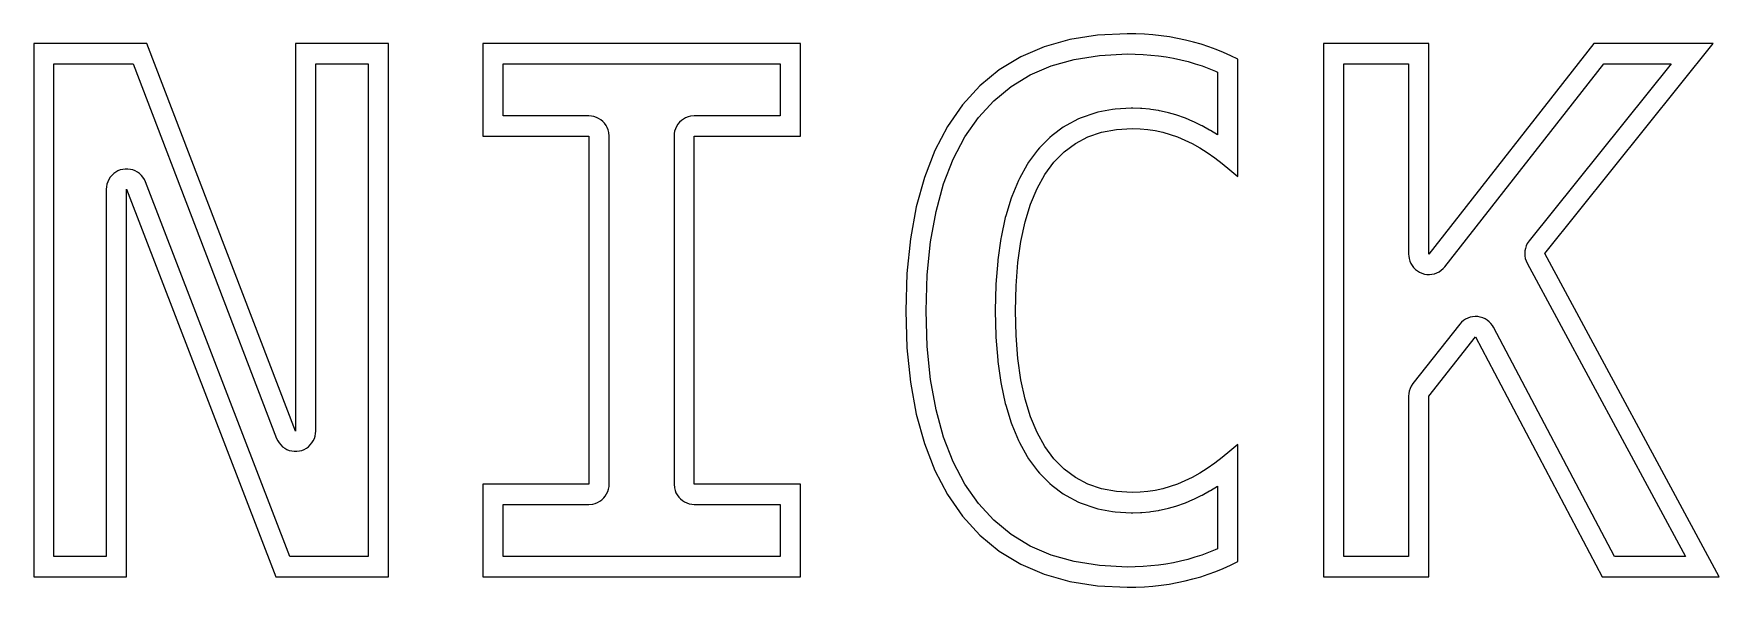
# Model space of a CAD drawing. Header units: metres. Extents: x -20.2 to 21.4, y -6.7 to 7.
import ezdxf

# ---------------------------------------------------------------- set-up
doc = ezdxf.new("R2010")
doc.units = ezdxf.units.M

msp = doc.modelspace()

# ---------------------------------------------------------------- linework, layer by layer
for p, q in [((-17.3875, 6.74348), (-20.182, 6.74348)), ((-20.182, 6.74348), (-20.182, -6.41875)), ((-13.7202, -2.82178), (-17.3875, 6.74348)), ((-11.4281, 6.74348), (-13.7202, 6.74348)), ((-13.7202, 6.74348), (-13.7202, -2.82178)), ((-11.4281, -6.41875), (-11.4281, 6.74348)), ((-1.26219, 6.74348), (-9.09924, 6.74348)), ((-9.09924, 6.74348), (-9.09924, 4.45547)), ((-1.26219, 4.45547), (-1.26219, 6.74348)), ((4.75522, 6.66238), (4.17465, 6.41165)), ((5.38724, 6.84149), (4.75522, 6.66238)), ((6.07069, 6.94894), (5.38724, 6.84149)), ((6.80562, 6.98476), (6.07069, 6.94894)), ((7.01845, 6.98154), (6.80562, 6.98476)), ((7.22876, 6.97186), (7.01845, 6.98154)), ((7.43655, 6.95573), (7.22876, 6.97186)), ((7.64183, 6.93315), (7.43655, 6.95573)), ((7.84457, 6.90411), (7.64183, 6.93315)), ((8.0448, 6.86862), (7.84457, 6.90411)), ((8.24251, 6.82668), (8.0448, 6.86862)), ((8.43719, 6.77829), (8.24251, 6.82668)), ((8.62828, 6.72345), (8.43719, 6.77829)), ((8.81575, 6.66216), (8.62828, 6.72345)), ((8.99963, 6.59441), (8.81575, 6.66216)), ((14.2476, 6.74348), (11.647, 6.74348)), ((11.647, 6.74348), (11.647, -6.41875)), ((18.3205, 6.74348), (14.2476, 1.54205)), ((14.2476, 1.54205), (14.2476, 6.74348)), ((17.1127, 1.55974), (21.2649, 6.74348)), ((21.2649, 6.74348), (18.3205, 6.74348)), ((-19.682, -5.91875), (-19.682, 6.24348)), ((-19.682, 6.24348), (-17.7313, 6.24348)), ((-17.7313, 6.24348), (-14.1871, -3.00078)), ((-13.2202, -2.82178), (-13.2202, 6.24348)), ((-13.2202, 6.24348), (-11.9281, 6.24348)), ((-11.9281, 6.24348), (-11.9281, -5.91875)), ((-8.59924, 4.95547), (-8.59924, 6.24348)), ((-8.59924, 6.24348), (-1.76219, 6.24348)), ((-1.76219, 6.24348), (-1.76219, 4.95547)), ((4.17465, 6.41165), (3.64555, 6.08929)), ((4.92314, 6.19028), (5.49472, 6.35225)), ((5.49472, 6.35225), (6.1218, 6.45084)), ((6.1218, 6.45084), (6.81404, 6.48457)), ((6.81404, 6.48457), (7.00323, 6.48172)), ((7.00323, 6.48172), (7.1976, 6.47278)), ((7.1976, 6.47278), (7.39023, 6.45782)), ((7.39023, 6.45782), (7.57878, 6.43707)), ((7.57878, 6.43707), (7.76552, 6.41034)), ((7.76552, 6.41034), (7.94899, 6.37781)), ((7.94899, 6.37781), (8.13039, 6.33932)), ((8.13039, 6.33932), (8.30786, 6.29521)), ((8.30786, 6.29521), (8.48157, 6.24536)), ((8.48157, 6.24536), (8.65196, 6.18965)), ((9.1799, 6.5202), (8.99963, 6.59441)), ((9.35658, 6.43954), (9.1799, 6.5202)), ((9.52965, 6.35245), (9.35658, 6.43954)), ((9.52965, 3.45708), (9.52965, 6.35245)), ((12.147, -5.91875), (12.147, 6.24348)), ((12.147, 6.24348), (13.7476, 6.24348)), ((13.7476, 6.24348), (13.7476, 1.54205)), ((14.6413, 1.2338), (18.5641, 6.24348)), ((20.2238, 6.24348), (16.7225, 1.87233)), ((18.5641, 6.24348), (20.2238, 6.24348)), ((3.64555, 6.08929), (3.16789, 5.69528)), ((3.93622, 5.68089), (4.40495, 5.96649)), ((4.40495, 5.96649), (4.92314, 6.19028)), ((8.65196, 6.18965), (8.81784, 6.12854)), ((8.81784, 6.12854), (8.9807, 6.06151)), ((8.9807, 6.06151), (9.02965, 6.03915)), ((9.02965, 6.03915), (9.02965, 4.48581)), ((3.16789, 5.69528), (2.7417, 5.22963)), ((3.51309, 5.33188), (3.93622, 5.68089)), ((2.7417, 5.22963), (2.36983, 4.69617)), ((3.1329, 4.91647), (3.51309, 5.33188)), ((6.00769, 5.02721), (5.67117, 4.91158)), ((6.07683, 5.04555), (6.00769, 5.02721)), ((6.44194, 5.11493), (6.07683, 5.04555)), ((6.50597, 5.12286), (6.44194, 5.11493)), ((6.89967, 5.14598), (6.50597, 5.12286)), ((6.94431, 5.14661), (6.89967, 5.14598)), ((7.13493, 5.14076), (6.94431, 5.14661)), ((7.1658, 5.13885), (7.13493, 5.14076)), ((7.3548, 5.12132), (7.1658, 5.13885)), ((7.3857, 5.11748), (7.3548, 5.12132)), ((7.57307, 5.08824), (7.3857, 5.11748)), ((7.60359, 5.0825), (7.57307, 5.08824)), ((7.78935, 5.04156), (7.60359, 5.0825)), ((7.81915, 5.03403), (7.78935, 5.04156)), ((8.00328, 4.9814), (7.81915, 5.03403)), ((-6.48103, 4.95547), (-8.59924, 4.95547)), ((-6.41837, 4.95154), (-6.48103, 4.95547)), ((-6.35669, 4.93977), (-6.41837, 4.95154)), ((-6.29697, 4.92036), (-6.35669, 4.93977)), ((-6.24016, 4.89363), (-6.29697, 4.92036)), ((-6.18713, 4.85999), (-6.24016, 4.89363)), ((-6.13876, 4.81996), (-6.18713, 4.85999)), ((-6.09578, 4.77419), (-6.13876, 4.81996)), ((-6.05887, 4.72339), (-6.09578, 4.77419)), ((-6.02863, 4.66837), (-6.05887, 4.72339)), ((-6.00551, 4.60999), (-6.02863, 4.66837)), ((-5.98988, 4.54916), (-6.00551, 4.60999)), ((-4.36469, 4.57982), (-4.37645, 4.51814)), ((-4.34528, 4.63954), (-4.36469, 4.57982)), ((-4.31854, 4.69635), (-4.34528, 4.63954)), ((-4.2849, 4.74937), (-4.31854, 4.69635)), ((-4.24487, 4.79774), (-4.2849, 4.74937)), ((-4.1991, 4.84073), (-4.24487, 4.79774)), ((-4.1483, 4.87764), (-4.1991, 4.84073)), ((-4.09328, 4.90788), (-4.1483, 4.87764)), ((-4.0349, 4.931), (-4.09328, 4.90788)), ((-3.97408, 4.94662), (-4.0349, 4.931)), ((-3.88039, 4.95547), (-3.97408, 4.94662)), ((-1.76219, 4.95547), (-3.88039, 4.95547)), ((2.36983, 4.69617), (2.05516, 4.09862)), ((2.79779, 4.43576), (3.1329, 4.91647)), ((5.22701, 4.67775), (4.94768, 4.46962)), ((5.29305, 4.71936), (5.22701, 4.67775)), ((5.60095, 4.88126), (5.29305, 4.71936)), ((5.67117, 4.91158), (5.60095, 4.88126)), ((6.17017, 4.55434), (6.53528, 4.62372)), ((6.53528, 4.62372), (6.92899, 4.64684)), ((6.92899, 4.64684), (7.11961, 4.64099)), ((7.11961, 4.64099), (7.30861, 4.62346)), ((7.30861, 4.62346), (7.49599, 4.59422)), ((7.49599, 4.59422), (7.68175, 4.55328)), ((8.03207, 4.97223), (8.00328, 4.9814)), ((8.21457, 4.90791), (8.03207, 4.97223)), ((8.2421, 4.89728), (8.21457, 4.90791)), ((8.42297, 4.82126), (8.2421, 4.89728)), ((8.44908, 4.8094), (8.42297, 4.82126)), ((8.63, 4.72084), (8.44908, 4.8094)), ((8.65421, 4.70816), (8.63, 4.72084)), ((8.83673, 4.60609), (8.65421, 4.70816)), ((8.85843, 4.59323), (8.83673, 4.60609)), ((9.02965, 4.48581), (8.85843, 4.59323)), ((-9.09924, 4.45547), (-6.48103, 4.45547)), ((-6.48103, 4.45547), (-6.48103, -4.13074)), ((-5.98103, 4.45547), (-5.98988, 4.54916)), ((-5.98103, -4.13074), (-5.98103, 4.45547)), ((-4.37645, 4.51814), (-4.38039, 4.45547)), ((-4.38039, 4.45547), (-4.38039, -4.13074)), ((-3.88039, -4.13074), (-3.88039, 4.45547)), ((-3.88039, 4.45547), (-1.26219, 4.45547)), ((2.5108, 3.89078), (2.79779, 4.43576)), ((4.63959, 4.16524), (4.59355, 4.11139)), ((4.89029, 4.41963), (4.63959, 4.16524)), ((4.94768, 4.46962), (4.89029, 4.41963)), ((5.24641, 4.06868), (5.52574, 4.27681)), ((5.52574, 4.27681), (5.83365, 4.43871)), ((5.83365, 4.43871), (6.17017, 4.55434)), ((7.68175, 4.55328), (7.86588, 4.50066)), ((7.86588, 4.50066), (8.04837, 4.43634)), ((8.04837, 4.43634), (8.22925, 4.36032)), ((8.22925, 4.36032), (8.41017, 4.27176)), ((8.41017, 4.27176), (8.5927, 4.16969)), ((8.5927, 4.16969), (8.77686, 4.05415)), ((2.05516, 4.09862), (1.79771, 3.43698)), ((2.27295, 3.27946), (2.5108, 3.89078)), ((4.33685, 3.75706), (4.14392, 3.41093)), ((4.37143, 3.81073), (4.33685, 3.75706)), ((4.59355, 4.11139), (4.37143, 3.81073)), ((4.77359, 3.51363), (4.99571, 3.81429)), ((4.99571, 3.81429), (5.24641, 4.06868)), ((8.77686, 4.05415), (8.96262, 3.92511)), ((8.96262, 3.92511), (9.15001, 3.78259)), ((9.15001, 3.78259), (9.33902, 3.62659)), ((-18.3549, 3.33058), (-18.3743, 3.27086)), ((-18.3282, 3.38739), (-18.3549, 3.33058)), ((-18.2945, 3.44041), (-18.3282, 3.38739)), ((-18.2545, 3.48878), (-18.2945, 3.44041)), ((-18.2087, 3.53177), (-18.2545, 3.48878)), ((-18.1579, 3.56868), (-18.2087, 3.53177)), ((-18.1029, 3.59892), (-18.1579, 3.56868)), ((-18.0445, 3.62204), (-18.1029, 3.59892)), ((-17.9837, 3.63766), (-18.0445, 3.62204)), ((-17.9214, 3.64552), (-17.9837, 3.63766)), ((-17.8586, 3.64552), (-17.9214, 3.64552)), ((-17.7963, 3.63766), (-17.8586, 3.64552)), ((-17.7355, 3.62204), (-17.7963, 3.63766)), ((-17.6771, 3.59892), (-17.7355, 3.62204)), ((-17.6221, 3.56868), (-17.6771, 3.59892)), ((-17.5713, 3.53177), (-17.6221, 3.56868)), ((-17.5255, 3.48878), (-17.5713, 3.53177)), ((-17.4855, 3.44041), (-17.5255, 3.48878)), ((-17.4518, 3.38739), (-17.4855, 3.44041)), ((-17.4234, 3.32626), (-17.4518, 3.38739)), ((1.79771, 3.43698), (1.59747, 2.71126)), ((4.11926, 3.36015), (3.95601, 2.96919)), ((4.14392, 3.41093), (4.11926, 3.36015)), ((4.58066, 3.1675), (4.77359, 3.51363)), ((9.33902, 3.62659), (9.52965, 3.45708)), ((-18.3861, 3.20918), (-18.39, 3.14651)), ((-18.39, 3.14651), (-18.39, -5.91875)), ((-18.3743, 3.27086), (-18.3861, 3.20918)), ((-17.89, 3.14651), (-14.205, -6.41875)), ((-17.89, -6.41875), (-17.89, 3.14651)), ((-13.8618, -5.91875), (-17.4234, 3.32626)), ((2.08546, 2.59999), (2.27295, 3.27946)), ((3.93936, 2.92307), (3.80579, 2.4873)), ((3.95601, 2.96919), (3.93936, 2.92307)), ((4.4174, 2.77654), (4.58066, 3.1675)), ((1.59747, 2.71126), (1.45445, 1.92146)), ((1.94997, 1.85178), (2.08546, 2.59999)), ((4.28383, 2.34077), (4.4174, 2.77654)), ((3.79512, 2.44641), (3.69124, 1.96584)), ((3.80579, 2.4873), (3.79512, 2.44641)), ((4.17995, 1.8602), (4.28383, 2.34077)), ((1.45445, 1.92146), (1.36864, 1.06758)), ((1.86786, 1.03467), (1.94997, 1.85178)), ((3.68486, 1.93013), (3.61066, 1.40475)), ((3.69124, 1.96584), (3.68486, 1.93013)), ((4.10574, 1.33482), (4.17995, 1.8602)), ((16.6294, 1.68802), (16.6172, 1.62645)), ((16.6493, 1.74757), (16.6294, 1.68802)), ((16.6765, 1.80417), (16.6493, 1.74757)), ((16.7225, 1.87233), (16.6765, 1.80417)), ((3.60725, 1.37375), (3.56273, 0.803558)), ((3.61066, 1.40475), (3.60725, 1.37375)), ((4.06122, 0.764633), (4.10574, 1.33482)), ((13.7476, 1.54205), (13.7496, 1.49728)), ((13.7496, 1.49728), (13.7592, 1.43521)), ((13.7592, 1.43521), (13.7764, 1.37483)), ((13.7764, 1.37483), (13.8011, 1.31709)), ((13.8011, 1.31709), (13.8328, 1.26291)), ((13.8328, 1.26291), (13.8711, 1.21312)), ((16.6172, 1.62645), (16.6127, 1.56381)), ((16.6127, 1.56381), (16.6161, 1.50111)), ((16.6161, 1.50111), (16.6274, 1.43935)), ((16.6274, 1.43935), (16.6463, 1.37947)), ((16.6463, 1.37947), (16.6726, 1.32243)), ((16.6726, 1.32243), (20.577, -5.91875)), ((21.4147, -6.41875), (17.1127, 1.55974)), ((1.36864, 1.06758), (1.34003, 0.149628)), ((1.84027, 0.149628), (1.86786, 1.03467)), ((13.8711, 1.21312), (13.9153, 1.16852)), ((13.9153, 1.16852), (13.9647, 1.12981)), ((13.9647, 1.12981), (14.0186, 1.0976)), ((14.0186, 1.0976), (14.0761, 1.07239)), ((14.0761, 1.07239), (14.1363, 1.0546)), ((14.1363, 1.0546), (14.1983, 1.04449)), ((14.1983, 1.04449), (14.261, 1.04224)), ((14.261, 1.04224), (14.3236, 1.04785)), ((14.3236, 1.04785), (14.3849, 1.06128)), ((14.3849, 1.06128), (14.4441, 1.08228)), ((14.4441, 1.08228), (14.5002, 1.11052)), ((14.5002, 1.11052), (14.5523, 1.14558)), ((14.5523, 1.14558), (14.5996, 1.18689)), ((14.5996, 1.18689), (14.6413, 1.2338)), ((3.56137, 0.776703), (3.54652, 0.161697)), ((3.56273, 0.803558), (3.56137, 0.776703)), ((4.04637, 0.149628), (4.06122, 0.764633)), ((1.34003, 0.149628), (1.36864, -0.765976)), ((1.86786, -0.733078), (1.84027, 0.149628)), ((3.54652, 0.161697), (3.54652, 0.137512)), ((3.54652, 0.137512), (3.56137, -0.475143)), ((4.06122, -0.463028), (4.04637, 0.149628)), ((15.3283, 0.000092), (15.2669, -0.013092)), ((15.3909, 0.005478), (15.3283, 0.000092)), ((15.4536, 0.002991), (15.3909, 0.005478)), ((15.5155, -0.007355), (15.4536, 0.002991)), ((15.0099, -0.184647), (13.8551, -1.64806)), ((15.0518, -0.137894), (15.0099, -0.184647)), ((15.0993, -0.096771), (15.0518, -0.137894)), ((15.1515, -0.061905), (15.0993, -0.096771)), ((15.2077, -0.033875), (15.1515, -0.061905)), ((15.2669, -0.013092), (15.2077, -0.033875)), ((15.5757, -0.025375), (15.5155, -0.007355)), ((15.6331, -0.050781), (15.5757, -0.025375)), ((15.6869, -0.083206), (15.6331, -0.050781)), ((15.7362, -0.122101), (15.6869, -0.083206)), ((15.7802, -0.16687), (15.7362, -0.122101)), ((15.8183, -0.216797), (15.7802, -0.16687)), ((15.8448, -0.261353), (15.8183, -0.216797)), ((18.825, -5.91875), (15.8448, -0.261353)), ((1.36864, -0.765976), (1.45445, -1.61789)), ((1.94997, -1.54819), (1.86786, -0.733078)), ((3.56137, -0.475143), (3.56274, -0.50209)), ((3.56274, -0.50209), (3.60727, -1.0703)), ((4.10574, -1.03123), (4.06122, -0.463028)), ((14.2476, -1.95779), (15.4024, -0.494385)), ((15.4024, -0.494385), (18.5232, -6.41875)), ((3.60727, -1.0703), (3.61069, -1.10136)), ((3.61069, -1.10136), (3.68489, -1.62514)), ((4.17995, -1.55501), (4.10574, -1.03123)), ((1.45445, -1.61789), (1.59747, -2.40607)), ((2.08537, -2.29446), (1.94997, -1.54819)), ((3.68489, -1.62514), (3.69128, -1.6609)), ((3.69128, -1.6609), (3.79517, -2.14024)), ((4.28383, -2.03435), (4.17995, -1.55501)), ((13.8551, -1.64806), (13.8095, -1.71692)), ((4.4174, -2.46922), (4.28383, -2.03435)), ((13.7516, -1.89513), (13.7476, -1.95779)), ((13.7476, -1.95779), (13.7476, -5.91875)), ((13.7633, -1.83345), (13.7516, -1.89513)), ((13.7827, -1.77373), (13.7633, -1.83345)), ((13.8095, -1.71692), (13.7827, -1.77373)), ((14.2476, -6.41875), (14.2476, -1.95779)), ((1.59747, -2.40607), (1.79771, -3.13054)), ((2.27289, -2.97287), (2.08537, -2.29446)), ((3.79517, -2.14024), (3.80586, -2.18115)), ((3.80586, -2.18115), (3.93944, -2.61603)), ((4.58066, -2.85966), (4.4174, -2.46922)), ((-13.2359, -2.94612), (-13.2242, -2.88445)), ((-13.2242, -2.88445), (-13.2202, -2.82178)), ((3.93944, -2.61603), (3.9561, -2.66211)), ((3.9561, -2.66211), (4.11935, -3.05255)), ((4.77359, -3.20566), (4.58066, -2.85966)), ((-14.1871, -3.00078), (-14.1584, -3.06265)), ((-14.1584, -3.06265), (-14.1248, -3.11568)), ((-14.1248, -3.11568), (-14.0847, -3.16405)), ((-14.0847, -3.16405), (-14.039, -3.20703)), ((-14.039, -3.20703), (-13.9882, -3.24394)), ((-13.9882, -3.24394), (-13.9331, -3.27419)), ((-13.9331, -3.27419), (-13.8748, -3.2973)), ((-13.8748, -3.2973), (-13.8139, -3.31293)), ((-13.8139, -3.31293), (-13.7516, -3.32079)), ((-13.7516, -3.32079), (-13.6888, -3.32079)), ((-13.6888, -3.32079), (-13.6266, -3.31293)), ((-13.6266, -3.31293), (-13.5657, -3.2973)), ((-13.5657, -3.2973), (-13.5074, -3.27419)), ((-13.5074, -3.27419), (-13.4523, -3.24394)), ((-13.4523, -3.24394), (-13.4015, -3.20703)), ((-13.4015, -3.20703), (-13.3558, -3.16405)), ((-13.3558, -3.16405), (-13.3157, -3.11568)), ((-13.3157, -3.11568), (-13.2821, -3.06265)), ((-13.2821, -3.06265), (-13.2554, -3.00584)), ((-13.2554, -3.00584), (-13.2359, -2.94612)), ((1.79771, -3.13054), (2.05516, -3.79131)), ((2.51073, -3.58331), (2.27289, -2.97287)), ((4.11935, -3.05255), (4.14397, -3.10318)), ((4.14397, -3.10318), (4.3369, -3.44917)), ((4.99571, -3.50627), (4.77359, -3.20566)), ((9.33902, -3.31848), (9.15001, -3.4745)), ((9.52965, -3.14899), (9.33902, -3.31848)), ((9.52965, -6.04434), (9.52965, -3.14899)), ((2.79767, -4.12775), (2.51073, -3.58331)), ((4.3369, -3.44917), (4.37146, -3.50279)), ((4.37146, -3.50279), (4.59358, -3.80341)), ((5.24641, -3.76064), (4.99571, -3.50627)), ((8.96262, -3.61703), (8.77686, -3.74609)), ((9.15001, -3.4745), (8.96262, -3.61703)), ((-6.48103, -4.13074), (-9.09924, -4.13074)), ((-9.09924, -4.13074), (-9.09924, -6.41875)), ((-5.98497, -4.19341), (-5.98103, -4.13074)), ((-4.38039, -4.13074), (-4.37154, -4.22443)), ((-1.26219, -4.13074), (-3.88039, -4.13074)), ((-1.26219, -6.41875), (-1.26219, -4.13074)), ((2.05516, -3.79131), (2.36983, -4.38834)), ((3.13287, -4.60849), (2.79767, -4.12775)), ((4.59358, -3.80341), (4.6396, -3.85725)), ((4.6396, -3.85725), (4.8903, -4.11162)), ((4.8903, -4.11162), (4.94768, -4.16159)), ((5.52574, -3.96875), (5.24641, -3.76064)), ((5.83365, -4.13063), (5.52574, -3.96875)), ((6.17017, -4.24625), (5.83365, -4.13063)), ((8.04837, -4.12833), (7.86588, -4.19263)), ((8.22925, -4.05235), (8.04837, -4.12833)), ((8.41017, -3.96375), (8.22925, -4.05235)), ((8.5927, -3.86166), (8.41017, -3.96375)), ((8.77686, -3.74609), (8.5927, -3.86166)), ((-6.26814, -4.58315), (-6.21312, -4.5529)), ((-6.21312, -4.5529), (-6.16232, -4.51599)), ((-6.16232, -4.51599), (-6.11655, -4.47301)), ((-6.11655, -4.47301), (-6.07652, -4.42464)), ((-6.07652, -4.42464), (-6.04288, -4.37161)), ((-6.04288, -4.37161), (-6.01614, -4.3148)), ((-6.01614, -4.3148), (-5.99673, -4.25508)), ((-5.99673, -4.25508), (-5.98497, -4.19341)), ((-4.37154, -4.22443), (-4.35591, -4.28525)), ((-4.35591, -4.28525), (-4.33279, -4.34363)), ((-4.33279, -4.34363), (-4.30255, -4.39865)), ((-4.30255, -4.39865), (-4.26564, -4.44945)), ((-4.26564, -4.44945), (-4.22266, -4.49522)), ((-4.22266, -4.49522), (-4.17429, -4.53525)), ((-4.17429, -4.53525), (-4.12126, -4.56889)), ((-4.12126, -4.56889), (-4.06445, -4.59563)), ((2.36983, -4.38834), (2.7417, -4.92166)), ((4.94768, -4.16159), (5.22701, -4.36971)), ((5.22701, -4.36971), (5.29306, -4.41132)), ((5.29306, -4.41132), (5.60097, -4.5732)), ((5.60097, -4.5732), (5.67119, -4.6035)), ((6.53528, -4.31561), (6.17017, -4.24625)), ((6.92899, -4.33875), (6.53528, -4.31561)), ((7.11961, -4.3329), (6.92899, -4.33875)), ((7.30861, -4.31537), (7.11961, -4.3329)), ((7.49599, -4.28613), (7.30861, -4.31537)), ((7.68175, -4.24522), (7.49599, -4.28613)), ((7.86588, -4.19263), (7.68175, -4.24522)), ((8.242, -4.58931), (8.42288, -4.51334)), ((8.42288, -4.51334), (8.44917, -4.50139)), ((8.44917, -4.50139), (8.6301, -4.41278)), ((8.6301, -4.41278), (8.65424, -4.40013)), ((8.65424, -4.40013), (8.83676, -4.29805)), ((8.83676, -4.29805), (8.85847, -4.28517)), ((8.85847, -4.28517), (9.02965, -4.17775)), ((9.02965, -4.17775), (9.02965, -5.72798)), ((-8.59924, -5.91875), (-8.59924, -4.63074)), ((-8.59924, -4.63074), (-6.48103, -4.63074)), ((-6.48103, -4.63074), (-6.38734, -4.62189)), ((-6.38734, -4.62189), (-6.32652, -4.60626)), ((-6.32652, -4.60626), (-6.26814, -4.58315)), ((-4.06445, -4.59563), (-4.00473, -4.61504)), ((-4.00473, -4.61504), (-3.94305, -4.6268)), ((-3.94305, -4.6268), (-3.88039, -4.63074)), ((-3.88039, -4.63074), (-1.76219, -4.63074)), ((-1.76219, -4.63074), (-1.76219, -5.91875)), ((2.7417, -4.92166), (3.16789, -5.38727)), ((3.51306, -5.02383), (3.13287, -4.60849)), ((5.67119, -4.6035), (6.00771, -4.71912)), ((6.00771, -4.71912), (6.07684, -4.73746)), ((6.07684, -4.73746), (6.44196, -4.80682)), ((6.44196, -4.80682), (6.50595, -4.81476)), ((6.50595, -4.81476), (6.89966, -4.83789)), ((6.89966, -4.83789), (6.94431, -4.83852)), ((6.94431, -4.83852), (7.13493, -4.83267)), ((7.13493, -4.83267), (7.1658, -4.83076)), ((7.1658, -4.83076), (7.3548, -4.81323)), ((7.3548, -4.81323), (7.3857, -4.80939)), ((7.3857, -4.80939), (7.57307, -4.78015)), ((7.57307, -4.78015), (7.60352, -4.77443)), ((7.60352, -4.77443), (7.78928, -4.73352)), ((7.78928, -4.73352), (7.81908, -4.726)), ((7.81908, -4.726), (8.0032, -4.6734)), ((8.0032, -4.6734), (8.03203, -4.66422)), ((8.03203, -4.66422), (8.21452, -4.59991)), ((8.21452, -4.59991), (8.242, -4.58931)), ((3.16789, -5.38727), (3.64555, -5.78125)), ((3.93622, -5.37286), (3.51306, -5.02383)), ((4.40491, -5.6584), (3.93622, -5.37286)), ((3.64555, -5.78125), (4.17465, -6.10361)), ((4.92319, -5.88222), (4.40491, -5.6584)), ((8.80905, -5.81985), (8.64091, -5.88139)), ((8.97571, -5.75214), (8.80905, -5.81985)), ((9.02965, -5.72798), (8.97571, -5.75214)), ((-18.39, -5.91875), (-19.682, -5.91875)), ((-11.9281, -5.91875), (-13.8618, -5.91875)), ((-1.76219, -5.91875), (-8.59924, -5.91875)), ((4.17465, -6.10361), (4.75522, -6.35431)), ((5.49471, -6.04416), (4.92319, -5.88222)), ((6.1218, -6.14273), (5.49471, -6.04416)), ((6.81403, -6.17648), (6.1218, -6.14273)), ((7.00294, -6.17361), (6.81403, -6.17648)), ((7.19693, -6.16466), (7.00294, -6.17361)), ((7.38805, -6.14977), (7.19693, -6.16466)), ((7.57559, -6.129), (7.38805, -6.14977)), ((7.76047, -6.10231), (7.57559, -6.129)), ((7.94176, -6.06985), (7.76047, -6.10231)), ((8.12016, -6.03157), (7.94176, -6.06985)), ((8.29623, -5.98734), (8.12016, -6.03157)), ((8.46938, -5.93741), (8.29623, -5.98734)), ((8.64091, -5.88139), (8.46938, -5.93741)), ((8.98935, -6.2863), (9.17197, -6.2121)), ((9.17197, -6.2121), (9.35207, -6.13145)), ((9.35207, -6.13145), (9.52965, -6.04434)), ((13.7476, -5.91875), (12.147, -5.91875)), ((20.577, -5.91875), (18.825, -5.91875)), ((-20.182, -6.41875), (-17.89, -6.41875)), ((-14.205, -6.41875), (-11.4281, -6.41875)), ((-9.09924, -6.41875), (-1.26219, -6.41875)), ((4.75522, -6.35431), (5.38724, -6.5334)), ((5.38724, -6.5334), (6.07069, -6.64084)), ((6.07069, -6.64084), (6.80562, -6.67667)), ((7.22804, -6.66376), (7.43494, -6.64763)), ((7.43494, -6.64763), (7.63893, -6.62505)), ((7.63893, -6.62505), (7.84006, -6.59601)), ((7.84006, -6.59601), (8.03831, -6.56052)), ((8.03831, -6.56052), (8.23367, -6.51859)), ((8.23367, -6.51859), (8.42638, -6.47018)), ((8.42638, -6.47018), (8.61655, -6.41534)), ((8.61655, -6.41534), (8.80421, -6.35405)), ((8.80421, -6.35405), (8.98935, -6.2863)), ((11.647, -6.41875), (14.2476, -6.41875)), ((18.5232, -6.41875), (21.4147, -6.41875)), ((6.80562, -6.67667), (7.01828, -6.67343)), ((7.01828, -6.67343), (7.22804, -6.66376))]:
    msp.add_line(p, q)

doc.saveas('drawing.dxf')
